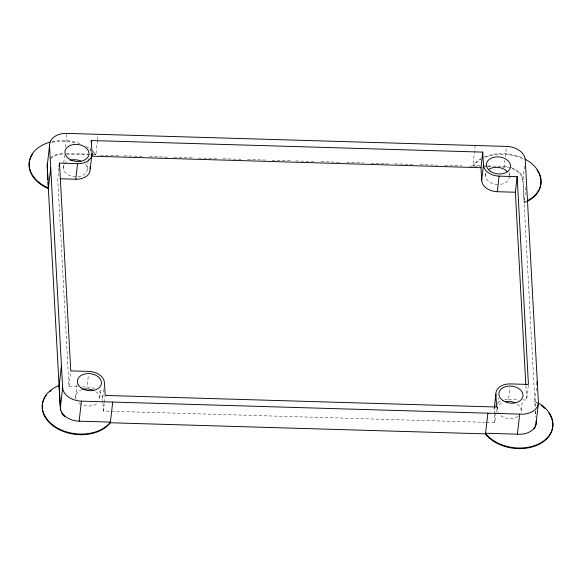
<?xml version="1.0" encoding="UTF-8"?>
<svg xmlns="http://www.w3.org/2000/svg" width="582" height="582" viewBox="0 0 582 582"><rect width="100%" height="100%" fill="white"/><g stroke="black" fill="none" stroke-linecap="round" stroke-linejoin="round"><path stroke-width="0.44" stroke-dasharray="2.91 2.18" d="M58.898 168.3L57.713 178.689L68.982 386.47L78.017 386.739M65.308 147.319L66.792 134.253M63.176 167.922L64.617 155.285M87.264 168.635L87.984 162.313M88.093 161.41L88.399 158.704M90.145 150.913L90.639 146.584M68.982 386.47L70.757 370.88M97.492 140.407L95.826 155.016A36.273 25.564 6.5 0 0 92.007 151.233M97.587 139.535L98.183 134.311M75.609 397.113L77.05 384.476M94.655 388.66A15.117 10.651 6.5 0 0 87.045 387.001L88.428 374.881M99.697 397.826L100.73 388.805M102.919 402.446L102.687 398.161L103.771 388.638M485.723 422.343L103.378 411.016L104.265 403.217M104.367 402.351L105.058 396.291M475.203 145.485L472.846 166.183A36.273 25.564 6.5 0 1 481.008 159.315M485.272 175.538L485.664 172.046M497.952 166.256L504.208 166.445L504.907 160.348M505.3 156.864L506.398 147.282M509.454 175.378L509.854 171.886M494.344 414.042L494.307 408.026M486.632 422.365L494.809 422.612L495.893 413.082M495.988 412.216L496.584 407.022M526.514 201.088A36.273 25.564 6.5 0 1 524.178 202.092L522.978 179.831L524.564 165.892M497.144 409.604L498.483 397.87M525.866 187.28L524.106 202.762A36.273 25.564 6.5 0 0 526.441 201.758M504.703 399.747A15.117 10.651 6.5 0 1 508.581 399.492L509.963 387.372M521.232 410.317L522.265 401.296M523.036 399.921L526.652 400.03L528.427 384.44M536.473 388.223L534.909 401.944L537.288 403.275M66.399 153.473L87.853 154.106M93.222 154.266L95.899 154.346A36.273 25.564 6.5 0 0 91.367 149.974M480.07 165.725L472.919 165.514A36.273 25.564 6.5 0 1 481.081 158.646M484.544 165.863L487.221 165.943M488.116 165.965L497.057 166.234M66.319 154.143L89.57 154.827M90.465 154.856L94.037 154.958M100.366 155.147L118.539 155.685M123.988 155.845L143.063 156.412M149.429 156.602L167.594 157.14M173.953 157.329L192.125 157.868M198.484 158.057L216.65 158.595M223.015 158.784L241.181 159.323M247.539 159.512L265.712 160.05M272.07 160.232L290.243 160.77M295.692 160.938L314.767 161.498M321.126 161.687L339.299 162.225M346.566 162.443L363.83 162.953M371.098 163.171L388.354 163.68M394.712 163.869L412.885 164.408M420.153 164.626L437.417 165.135M444.684 165.346L461.941 165.863M469.208 166.074L479.997 166.394M484.464 166.532L487.149 166.605M488.043 166.634L490.728 166.714M502.346 167.056L504.136 167.114A18.137 12.782 6.5 0 1 522.898 180.5L535.2 407.327M82.528 386.87L87.045 387.001M508.581 399.492L518.518 399.79M537.361 402.635L534.982 401.304L535.324 407.589M102.687 398.161L102.017 395.374A15.117 10.651 6.5 0 0 97.863 390.457M535.52 411.176L535.811 416.567M535.396 410.921L535.687 416.305M525.859 385.51L526.652 400.03M494.387 414.901L494.809 422.612M102.963 403.304L103.378 411.016M50.205 158.951A18.137 12.782 6.5 0 1 63.751 154.077M51.863 142.35A36.273 25.564 6.5 0 1 76.548 143.23M89.795 149.523A36.273 25.564 6.5 0 1 91.287 150.643M485.563 157.169A36.273 25.564 6.5 0 1 524.142 159.381M484.071 157.155A36.273 25.564 6.5 0 1 523.407 158.319M51.944 141.681A36.273 25.564 6.5 0 1 80.636 143.914M86.194 146.526A36.273 25.564 6.5 0 1 89.868 148.854M494.111 409.757A15.117 10.651 6.5 0 1 494.162 408.368M498.105 402.315A15.117 10.651 6.5 0 1 501.131 400.707M509.359 176.251A12.091 8.519 6.5 0 1 499.349 184.436M497.777 184.458A12.091 8.519 6.5 0 1 485.563 173.327M508.828 174.018A12.091 8.519 6.5 0 1 509.272 175.502M518.038 416.276A12.091 8.519 6.5 0 1 499.589 414.58M498.992 413.94A12.091 8.519 6.5 0 1 502.768 402.366M517.376 404.155A12.091 8.519 6.5 0 1 520.948 412.522M96.503 403.784A12.091 8.519 6.5 0 1 82.04 404.716M81.356 404.403A12.091 8.519 6.5 0 1 77.457 401.449M76.14 399.347A12.091 8.519 6.5 0 1 81.233 389.875M95.841 391.664A12.091 8.519 6.5 0 1 99.413 400.038M85.423 164.299A12.091 8.519 6.5 0 1 77.253 176.819M75.689 176.841A12.091 8.519 6.5 0 1 64.115 164.328M64.558 163.68A12.091 8.519 6.5 0 1 68.8 160.676M50.83 157.766A18.137 12.782 6.5 0 1 64.609 153.415M504.208 166.445A18.137 12.782 6.5 0 1 508.908 167.019M511.178 167.623A18.137 12.782 6.5 0 1 522.978 179.831"/><path stroke-width="0.87" d="M50.19 142.11A36.273 25.564 6.5 0 0 29.165 163.52A36.273 25.564 6.5 0 0 48.451 187.993L47.244 165.732L49.521 145.704A18.137 12.782 6.5 0 1 66.894 133.387L506.493 146.409A18.137 12.782 6.5 0 1 525.255 159.795L538.437 402.78L536.153 422.845A18.188 12.811 6.5 0 1 517.413 434.187L485.577 433.241L486.174 434.194A36.273 25.564 6.5 0 0 539.87 443.317A36.273 25.564 6.5 0 0 541.333 404.854L538.161 403.079M50.729 167.965L48.371 188.663A36.273 25.564 6.5 0 1 32.716 153.874M59.095 166.568L59.488 163.106L77.552 163.644A15.117 10.651 6.5 0 0 92.029 153.379L91.33 140.524L482.754 152.12L483.453 164.975L481.678 180.558A15.117 10.651 6.5 0 0 497.312 191.718L515.376 192.249L517.151 176.666L499.087 176.128A15.117 10.651 6.5 0 1 483.453 164.975M60.419 178.776L75.776 179.227L77.552 163.644M59.088 386.193L61.445 365.489M60.375 407.786L59.168 385.524A36.273 25.564 6.5 0 0 53.871 425.74A36.273 25.564 6.5 0 0 110.427 422.096L79.137 421.172A18.137 12.782 6.5 0 1 60.375 407.786L62.652 387.75L49.521 145.704M91.134 142.255L91.33 140.524M75.776 179.227A15.117 10.651 6.5 0 0 89.89 171.719L92.029 153.379M79.137 421.172L81.415 401.136A18.137 12.782 6.5 0 1 62.652 387.75M46.371 395.207A36.273 25.564 6.5 0 0 61.503 430.716A36.273 25.564 6.5 0 0 110.347 422.765L112.712 402.067M481.678 180.558L480.979 167.711L482.754 152.12M497.312 191.718L499.087 176.128M551.561 418.109A36.273 25.564 6.5 0 1 531.279 447.209A36.273 25.564 6.5 0 1 486.101 434.834L485.504 433.881L487.862 413.184M494.402 407.16L495.886 394.174A15.117 10.651 6.5 0 1 510.356 383.909L528.427 384.44L517.151 176.666M517.413 434.187L519.704 414.122A18.188 12.811 6.5 0 0 538.437 402.78M536.873 384.731L537.266 381.239M91.367 156.165L480.979 167.711M81.415 401.136L519.704 414.122M110.347 422.765L485.504 433.881M536.051 421.048L536.153 422.845M515.376 192.249L525.815 384.607M495.886 394.174L496.584 407.022L105.16 395.425L104.462 382.57L103.792 379.784A15.117 10.651 6.5 0 0 88.82 371.418L70.757 370.88L59.488 163.106M90.108 166.394L90.254 168.962M47.164 166.401L47.36 169.966M47.455 171.748L47.891 179.758M48.037 182.428L59.568 395.098M59.67 396.88L60.15 405.778M535.302 426.752A18.188 12.811 6.5 0 1 533.934 429.007M536.08 423.485A18.188 12.811 6.5 0 1 535.84 425.144M49.79 391.642A36.273 25.564 6.5 0 1 51.129 390.566M64.762 416.661A18.137 12.782 6.5 0 1 63.584 415.533M63.067 414.951A18.137 12.782 6.5 0 1 61.394 412.449M60.543 410.135A18.137 12.782 6.5 0 1 60.295 408.455M541.26 405.494A36.273 25.564 6.5 0 1 544.847 408.418M548.848 413.016A36.273 25.564 6.5 0 1 551.234 417.294M540.962 181.031A36.273 25.564 6.5 0 1 527.197 201.387M536.982 170.068A36.273 25.564 6.5 0 1 539.048 173.625M539.369 174.345A36.273 25.564 6.5 0 1 540.896 180.202M525.015 159.126A36.273 25.564 6.5 0 1 527.27 200.725M494.474 407A15.117 10.651 6.5 0 1 495.035 405.69M488.465 169.58A12.091 8.519 6.5 0 1 507.511 171.916M505.627 401.595A12.091 8.519 6.5 0 1 514.808 402.722M82.615 389.423A12.091 8.519 6.5 0 1 93.273 390.231M70.182 160.225A12.091 8.519 6.5 0 1 80.84 161.032M47.244 165.732A18.137 12.782 6.5 0 1 47.68 162.429M490.32 171.224A12.091 8.519 6.5 0 0 510.261 167.98A12.091 8.519 6.5 0 0 494.94 157.053A12.091 8.519 6.5 0 0 490.32 171.224M502.753 400.423A12.091 8.519 6.5 0 0 522.694 397.179A12.091 8.519 6.5 0 0 507.373 386.252A12.091 8.519 6.5 0 0 502.753 400.423M81.218 387.932A12.091 8.519 6.5 0 0 101.159 384.687A12.091 8.519 6.5 0 0 85.838 373.76A12.091 8.519 6.5 0 0 81.218 387.932M68.785 158.733A12.091 8.519 6.5 0 0 88.726 155.496A12.091 8.519 6.5 0 0 73.405 144.562A12.091 8.519 6.5 0 0 68.785 158.733"/></g></svg>
